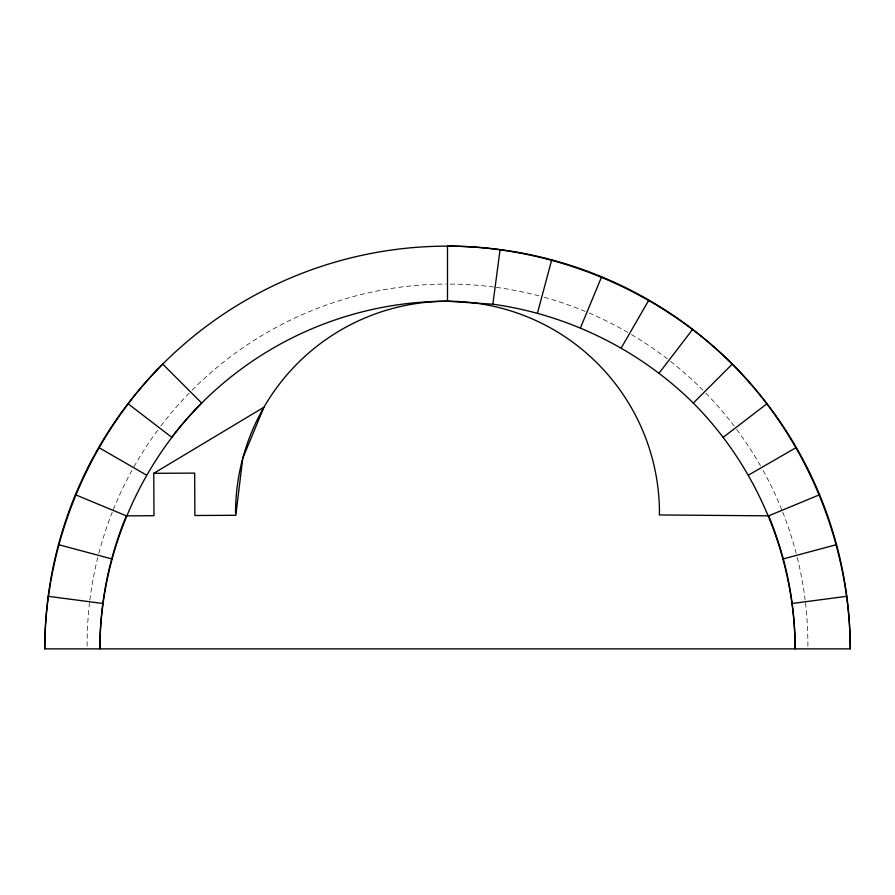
<?xml version="1.0" encoding="UTF-8"?>
<svg xmlns="http://www.w3.org/2000/svg" width="895" height="895" viewBox="0 0 895 895"><rect width="100%" height="100%" fill="white"/><g stroke="black" fill="none" stroke-linecap="round" stroke-linejoin="round"><path stroke-width="0.67" stroke-dasharray="4.47 3.36" d="M87.117 646.089A360.383 360.383 0 0 1 89.534 602.816M89.858 600.053A360.383 360.383 0 0 1 97.779 557.451M98.808 553.39A360.383 360.383 0 0 1 112.255 512.197M113.296 509.602A360.383 360.383 0 0 1 131.889 470.468M133.937 466.821A360.383 360.383 0 0 1 158.348 429.343M160.865 425.998A360.383 360.383 0 0 1 189.158 393.173M192.089 390.198A360.383 360.383 0 0 1 446.102 284.062M450.286 284.073A360.383 360.383 0 0 1 493.525 287.004M496.289 287.373A360.383 360.383 0 0 1 540.144 296.167M544.182 297.263A360.383 360.383 0 0 1 585.151 311.382M589.011 313.004A360.383 360.383 0 0 1 627.764 332.381M631.378 334.495A360.383 360.383 0 0 1 667.245 358.805M670.545 361.379A360.383 360.383 0 0 1 702.911 390.198M705.842 393.173A360.383 360.383 0 0 1 734.135 425.998M736.652 429.343A360.383 360.383 0 0 1 761.063 466.821M763.111 470.468A360.383 360.383 0 0 1 781.704 509.602M782.745 512.197A360.383 360.383 0 0 1 796.192 553.39M797.221 557.451A360.383 360.383 0 0 1 805.142 600.053M805.466 602.816A360.383 360.383 0 0 1 807.872 647.477"/><path stroke-width="1.34" d="M44.75 648.875A402.75 402.75 0 0 1 447.5 246.125C553.199 246.517 657.266 289.622 732.289 364.086C806.753 439.109 849.858 543.175 850.25 648.875L44.75 648.875C45.142 543.175 88.247 439.109 162.711 364.086L201.688 403.063C137.416 467.817 100.206 557.641 99.86 648.875A347.64 347.64 0 0 1 126.329 515.844L153.974 515.699L153.761 473.31L263.924 407.225L242.746 458.352L235.799 515.296L194.886 515.498L194.674 473.108L153.761 473.31M850.25 648.875A402.75 402.75 0 0 0 447.5 246.125L447.5 301.235A211.97 211.97 0 0 1 659.47 513.215L659.246 514.949L768.671 515.844A347.64 347.64 0 0 1 795.14 648.875C794.794 557.641 757.584 467.817 693.312 403.063C639.22 349.688 568.146 314.637 492.876 304.21L500.07 249.571M537.47 313.082L551.734 259.852M580.531 327.704L601.63 276.779M621.32 347.808L648.875 300.082M659.123 373.081L692.674 329.349M693.312 403.063L732.289 364.086M723.294 437.252L767.026 403.701M748.567 475.055L796.293 447.5M768.671 515.844L819.596 494.745M783.293 558.905L836.523 544.641M792.164 603.499L846.804 596.305M127.974 403.701L171.706 437.252A347.64 347.64 0 0 1 447.5 301.235L492.876 304.21M48.196 596.305L102.835 603.499M58.477 544.641L111.707 558.905M75.404 494.745L126.329 515.844M98.707 447.5L146.433 475.055M235.53 513.215A211.97 211.97 0 0 1 447.5 301.235"/></g></svg>
